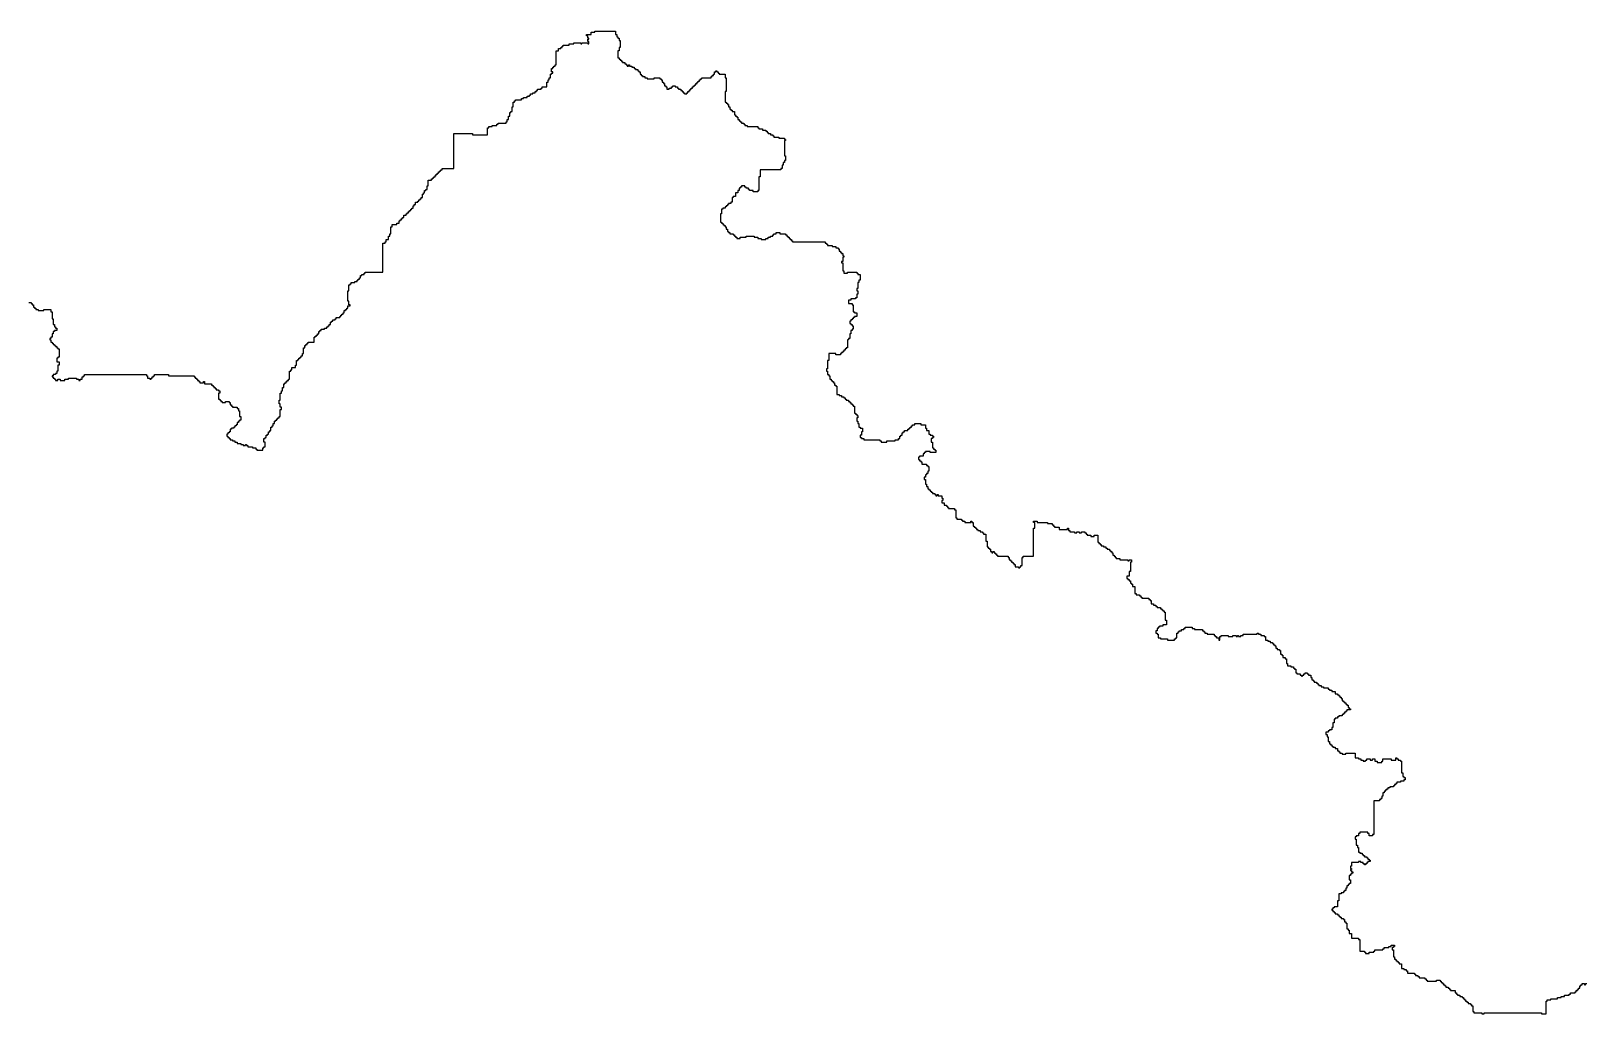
# Model space of a CAD drawing. Header units: inches. Extents: x -98695 to 376223, y 1122520 to 1501782.
# Drawn here: x 211470 to 252658, y 1237147 to 1263181 of the extents above; entities that cross this region are included whole.
import ezdxf

# ---------------------------------------------------------------- set-up
doc = ezdxf.new("R2010")
doc.units = ezdxf.units.IN
doc.header["$MEASUREMENT"] = 0
doc.layers.add('subs1', color=7, linetype='Continuous', true_color=0xc8dcf7)

msp = doc.modelspace()

# ---------------------------------------------------------------- linework, layer by layer
at = {"layer": 'subs1'}
msp.add_polyline3d([(211408, 1255994, 0), (211470, 1255994, 0), (211470, 1255963, 0), (211501, 1255963, 0), (211501, 1255932, 0), (211532, 1255932, 0), (211532, 1255871, 0), (211563, 1255871, 0), (211563, 1255840, 0), (211594, 1255840, 0), (211594, 1255809, 0), (211655, 1255809, 0), (211655, 1255778, 0), (211809, 1255778, 0), (211809, 1255809, 0), (211995, 1255809, 0), (211995, 1255747, 0), (212025, 1255747, 0), (212025, 1255562, 0), (212056, 1255562, 0), (212056, 1255408, 0), (212087, 1255408, 0), (212087, 1255346, 0), (212118, 1255346, 0), (212118, 1255315, 0), (212149, 1255315, 0), (212149, 1255254, 0), (212087, 1255254, 0), (212087, 1255223, 0), (212056, 1255223, 0), (212056, 1255161, 0), (212025, 1255161, 0), (212025, 1255069, 0), (211995, 1255069, 0), (211995, 1255038, 0), (211964, 1255038, 0), (211964, 1255007, 0), (211995, 1255007, 0), (211995, 1254945, 0), (212025, 1254945, 0), (212025, 1254914, 0), (212056, 1254914, 0), (212056, 1254883, 0), (212087, 1254883, 0), (212087, 1254853, 0), (212118, 1254853, 0), (212118, 1254822, 0), (212149, 1254822, 0), (212149, 1254791, 0), (212180, 1254791, 0), (212180, 1254760, 0), (212210, 1254760, 0), (212210, 1254544, 0), (212180, 1254544, 0), (212180, 1254513, 0), (212149, 1254513, 0), (212149, 1254421, 0), (212210, 1254421, 0), (212210, 1254328, 0), (212180, 1254328, 0), (212180, 1254174, 0), (212149, 1254174, 0), (212149, 1254112, 0), (212118, 1254112, 0), (212118, 1254081, 0), (212056, 1254081, 0), (212056, 1254051, 0), (212025, 1254051, 0), (212025, 1254020, 0), (212056, 1254020, 0), (212056, 1253989, 0), (212087, 1253989, 0), (212087, 1253958, 0), (212118, 1253958, 0), (212118, 1253927, 0), (212180, 1253927, 0), (212180, 1253958, 0), (212241, 1253958, 0), (212241, 1253927, 0), (212365, 1253927, 0), (212365, 1253958, 0), (212457, 1253958, 0), (212457, 1253989, 0), (212673, 1253989, 0), (212673, 1253958, 0), (212735, 1253958, 0), (212735, 1253927, 0), (212766, 1253927, 0), (212766, 1253958, 0), (212827, 1253958, 0), (212827, 1254020, 0), (212858, 1254020, 0), (212858, 1254051, 0), (212889, 1254051, 0), (212889, 1254081, 0), (214524, 1254081, 0), (214524, 1254051, 0), (214555, 1254051, 0), (214555, 1253989, 0), (214616, 1253989, 0), (214616, 1253958, 0), (214647, 1253958, 0), (214647, 1253989, 0), (214678, 1253989, 0), (214678, 1254020, 0), (214709, 1254020, 0), (214709, 1254051, 0), (214740, 1254051, 0), (214740, 1254081, 0), (215110, 1254081, 0), (215110, 1254051, 0), (215789, 1254051, 0), (215789, 1254020, 0), (215820, 1254020, 0), (215820, 1253989, 0), (215850, 1253989, 0), (215850, 1253958, 0), (215881, 1253958, 0), (215881, 1253927, 0), (215912, 1253927, 0), (215912, 1253896, 0), (215943, 1253896, 0), (215943, 1253865, 0), (216035, 1253865, 0), (216035, 1253896, 0), (216066, 1253896, 0), (216066, 1253835, 0), (216251, 1253835, 0), (216251, 1253804, 0), (216282, 1253804, 0), (216282, 1253773, 0), (216313, 1253773, 0), (216313, 1253742, 0), (216344, 1253742, 0), (216344, 1253711, 0), (216375, 1253711, 0), (216375, 1253680, 0), (216436, 1253680, 0), (216436, 1253650, 0), (216467, 1253650, 0), (216467, 1253588, 0), (216436, 1253588, 0), (216436, 1253434, 0), (216467, 1253434, 0), (216467, 1253403, 0), (216498, 1253403, 0), (216498, 1253372, 0), (216529, 1253372, 0), (216529, 1253341, 0), (216622, 1253341, 0), (216622, 1253372, 0), (216714, 1253372, 0), (216714, 1253341, 0), (216745, 1253341, 0), (216745, 1253279, 0), (216776, 1253279, 0), (216776, 1253249, 0), (216807, 1253249, 0), (216807, 1253218, 0), (216930, 1253218, 0), (216930, 1253187, 0), (216961, 1253187, 0), (216961, 1253125, 0), (216992, 1253125, 0), (216992, 1252971, 0), (217023, 1252971, 0), (217023, 1252878, 0), (216992, 1252878, 0), (216992, 1252848, 0), (216961, 1252848, 0), (216961, 1252817, 0), (216930, 1252817, 0), (216930, 1252755, 0), (216899, 1252755, 0), (216899, 1252724, 0), (216868, 1252724, 0), (216868, 1252693, 0), (216837, 1252693, 0), (216837, 1252662, 0), (216776, 1252662, 0), (216776, 1252632, 0), (216745, 1252632, 0), (216745, 1252570, 0), (216714, 1252570, 0), (216714, 1252539, 0), (216683, 1252539, 0), (216683, 1252508, 0), (216652, 1252508, 0), (216652, 1252447, 0), (216683, 1252447, 0), (216683, 1252416, 0), (216714, 1252416, 0), (216714, 1252385, 0), (216745, 1252385, 0), (216745, 1252354, 0), (216807, 1252354, 0), (216807, 1252323, 0), (216868, 1252323, 0), (216868, 1252292, 0), (216930, 1252292, 0), (216930, 1252261, 0), (217023, 1252261, 0), (217023, 1252231, 0), (217084, 1252231, 0), (217084, 1252200, 0), (217146, 1252200, 0), (217146, 1252231, 0), (217177, 1252231, 0), (217177, 1252200, 0), (217208, 1252200, 0), (217208, 1252169, 0), (217331, 1252169, 0), (217331, 1252138, 0), (217424, 1252138, 0), (217424, 1252107, 0), (217454, 1252107, 0), (217454, 1252076, 0), (217609, 1252076, 0), (217609, 1252138, 0), (217639, 1252138, 0), (217639, 1252169, 0), (217670, 1252169, 0), (217670, 1252292, 0), (217639, 1252292, 0), (217639, 1252385, 0), (217670, 1252385, 0), (217670, 1252416, 0), (217701, 1252416, 0), (217701, 1252477, 0), (217732, 1252477, 0), (217732, 1252508, 0), (217763, 1252508, 0), (217763, 1252570, 0), (217794, 1252570, 0), (217794, 1252601, 0), (217825, 1252601, 0), (217825, 1252693, 0), (217855, 1252693, 0), (217855, 1252724, 0), (217886, 1252724, 0), (217886, 1252786, 0), (217917, 1252786, 0), (217917, 1252848, 0), (217948, 1252848, 0), (217948, 1252878, 0), (217979, 1252878, 0), (217979, 1252909, 0), (218010, 1252909, 0), (218010, 1252940, 0), (218040, 1252940, 0), (218040, 1252971, 0), (218071, 1252971, 0), (218071, 1253156, 0), (218102, 1253156, 0), (218102, 1253218, 0), (218071, 1253218, 0), (218071, 1253310, 0), (218040, 1253310, 0), (218040, 1253403, 0), (218071, 1253403, 0), (218071, 1253588, 0), (218102, 1253588, 0), (218102, 1253650, 0), (218133, 1253650, 0), (218133, 1253742, 0), (218164, 1253742, 0), (218164, 1253835, 0), (218195, 1253835, 0), (218195, 1253865, 0), (218226, 1253865, 0), (218226, 1253896, 0), (218256, 1253896, 0), (218256, 1253927, 0), (218287, 1253927, 0), (218287, 1253958, 0), (218318, 1253958, 0), (218318, 1254174, 0), (218349, 1254174, 0), (218349, 1254205, 0), (218380, 1254205, 0), (218380, 1254266, 0), (218472, 1254266, 0), (218472, 1254328, 0), (218503, 1254328, 0), (218503, 1254452, 0), (218534, 1254452, 0), (218534, 1254482, 0), (218565, 1254482, 0), (218565, 1254513, 0), (218596, 1254513, 0), (218596, 1254544, 0), (218627, 1254544, 0), (218627, 1254575, 0), (218657, 1254575, 0), (218657, 1254637, 0), (218688, 1254637, 0), (218688, 1254791, 0), (218719, 1254791, 0), (218719, 1254853, 0), (218750, 1254853, 0), (218750, 1254883, 0), (218781, 1254883, 0), (218781, 1254914, 0), (218812, 1254914, 0), (218812, 1254945, 0), (218966, 1254945, 0), (218966, 1255069, 0), (218997, 1255069, 0), (218997, 1255099, 0), (219028, 1255099, 0), (219028, 1255130, 0), (219058, 1255130, 0), (219058, 1255161, 0), (219089, 1255161, 0), (219089, 1255223, 0), (219120, 1255223, 0), (219120, 1255254, 0), (219151, 1255254, 0), (219151, 1255284, 0), (219244, 1255284, 0), (219244, 1255315, 0), (219305, 1255315, 0), (219305, 1255346, 0), (219336, 1255346, 0), (219336, 1255377, 0), (219367, 1255377, 0), (219367, 1255408, 0), (219398, 1255408, 0), (219398, 1255470, 0), (219429, 1255470, 0), (219429, 1255500, 0), (219459, 1255500, 0), (219459, 1255531, 0), (219521, 1255531, 0), (219521, 1255562, 0), (219552, 1255562, 0), (219552, 1255593, 0), (219645, 1255593, 0), (219645, 1255624, 0), (219675, 1255624, 0), (219675, 1255655, 0), (219706, 1255655, 0), (219706, 1255685, 0), (219737, 1255685, 0), (219737, 1255716, 0), (219768, 1255716, 0), (219768, 1255778, 0), (219799, 1255778, 0), (219799, 1255809, 0), (219830, 1255809, 0), (219830, 1255840, 0), (219860, 1255840, 0), (219860, 1255901, 0), (219922, 1255901, 0), (219922, 1255932, 0), (219891, 1255932, 0), (219891, 1256025, 0), (219860, 1256025, 0), (219860, 1256302, 0), (219891, 1256302, 0), (219891, 1256457, 0), (219922, 1256457, 0), (219922, 1256487, 0), (219953, 1256487, 0), (219953, 1256518, 0), (220046, 1256518, 0), (220046, 1256549, 0), (220107, 1256549, 0), (220107, 1256580, 0), (220138, 1256580, 0), (220138, 1256611, 0), (220169, 1256611, 0), (220169, 1256642, 0), (220200, 1256642, 0), (220200, 1256703, 0), (220231, 1256703, 0), (220231, 1256734, 0), (220292, 1256734, 0), (220292, 1256765, 0), (220323, 1256765, 0), (220323, 1256796, 0), (220786, 1256796, 0), (220786, 1257567, 0), (220848, 1257567, 0), (220848, 1257598, 0), (220878, 1257598, 0), (220878, 1257660, 0), (220940, 1257660, 0), (220940, 1257752, 0), (220971, 1257752, 0), (220971, 1257814, 0), (221002, 1257814, 0), (221002, 1257999, 0), (221033, 1257999, 0), (221033, 1258061, 0), (221156, 1258061, 0), (221156, 1258092, 0), (221218, 1258092, 0), (221218, 1258153, 0), (221249, 1258153, 0), (221249, 1258184, 0), (221279, 1258184, 0), (221279, 1258215, 0), (221310, 1258215, 0), (221310, 1258246, 0), (221341, 1258246, 0), (221341, 1258307, 0), (221403, 1258307, 0), (221403, 1258338, 0), (221434, 1258338, 0), (221434, 1258369, 0), (221464, 1258369, 0), (221464, 1258400, 0), (221495, 1258400, 0), (221495, 1258431, 0), (221526, 1258431, 0), (221526, 1258462, 0), (221557, 1258462, 0), (221557, 1258493, 0), (221588, 1258493, 0), (221588, 1258554, 0), (221619, 1258554, 0), (221619, 1258585, 0), (221650, 1258585, 0), (221650, 1258647, 0), (221711, 1258647, 0), (221711, 1258678, 0), (221742, 1258678, 0), (221742, 1258708, 0), (221773, 1258708, 0), (221773, 1258739, 0), (221804, 1258739, 0), (221804, 1258770, 0), (221835, 1258770, 0), (221835, 1258863, 0), (221866, 1258863, 0), (221866, 1258894, 0), (221896, 1258894, 0), (221896, 1258955, 0), (221927, 1258955, 0), (221927, 1258986, 0), (221958, 1258986, 0), (221958, 1259079, 0), (221989, 1259079, 0), (221989, 1259233, 0), (222081, 1259233, 0), (222081, 1259264, 0), (222112, 1259264, 0), (222112, 1259295, 0), (222143, 1259295, 0), (222143, 1259325, 0), (222174, 1259325, 0), (222174, 1259356, 0), (222205, 1259356, 0), (222205, 1259387, 0), (222236, 1259387, 0), (222236, 1259418, 0), (222267, 1259418, 0), (222267, 1259449, 0), (222297, 1259449, 0), (222297, 1259480, 0), (222328, 1259480, 0), (222328, 1259510, 0), (222359, 1259510, 0), (222359, 1259541, 0), (222668, 1259541, 0), (222668, 1260467, 0), (223161, 1260467, 0), (223161, 1260436, 0), (223562, 1260436, 0), (223562, 1260621, 0), (223593, 1260621, 0), (223593, 1260652, 0), (223685, 1260652, 0), (223685, 1260683, 0), (223809, 1260683, 0), (223809, 1260713, 0), (223840, 1260713, 0), (223840, 1260744, 0), (224056, 1260744, 0), (224056, 1260775, 0), (224086, 1260775, 0), (224086, 1260837, 0), (224117, 1260837, 0), (224117, 1260929, 0), (224148, 1260929, 0), (224148, 1261022, 0), (224179, 1261022, 0), (224179, 1261053, 0), (224210, 1261053, 0), (224210, 1261176, 0), (224241, 1261176, 0), (224241, 1261300, 0), (224272, 1261300, 0), (224272, 1261330, 0), (224302, 1261330, 0), (224302, 1261361, 0), (224457, 1261361, 0), (224457, 1261392, 0), (224518, 1261392, 0), (224518, 1261423, 0), (224611, 1261423, 0), (224611, 1261454, 0), (224673, 1261454, 0), (224673, 1261485, 0), (224703, 1261485, 0), (224703, 1261516, 0), (224765, 1261516, 0), (224765, 1261546, 0), (224827, 1261546, 0), (224827, 1261577, 0), (224858, 1261577, 0), (224858, 1261608, 0), (224888, 1261608, 0), (224888, 1261639, 0), (224981, 1261639, 0), (224981, 1261670, 0), (225012, 1261670, 0), (225012, 1261701, 0), (225135, 1261701, 0), (225135, 1261824, 0), (225166, 1261824, 0), (225166, 1261886, 0), (225197, 1261886, 0), (225197, 1261947, 0), (225228, 1261947, 0), (225228, 1262040, 0), (225259, 1262040, 0), (225259, 1262071, 0), (225290, 1262071, 0), (225290, 1262102, 0), (225259, 1262102, 0), (225259, 1262194, 0), (225290, 1262194, 0), (225290, 1262225, 0), (225320, 1262225, 0), (225320, 1262256, 0), (225351, 1262256, 0), (225351, 1262287, 0), (225382, 1262287, 0), (225382, 1262657, 0), (225444, 1262657, 0), (225444, 1262719, 0), (225505, 1262719, 0), (225505, 1262749, 0), (225536, 1262749, 0), (225536, 1262780, 0), (225567, 1262780, 0), (225567, 1262811, 0), (225721, 1262811, 0), (225721, 1262842, 0), (225845, 1262842, 0), (225845, 1262873, 0), (226030, 1262873, 0), (226030, 1262842, 0), (226061, 1262842, 0), (226061, 1262873, 0), (226215, 1262873, 0), (226215, 1262842, 0), (226246, 1262842, 0), (226246, 1262904, 0), (226215, 1262904, 0), (226215, 1262965, 0), (226246, 1262965, 0), (226246, 1262996, 0), (226215, 1262996, 0), (226215, 1263058, 0), (226184, 1263058, 0), (226184, 1263089, 0), (226307, 1263089, 0), (226307, 1263150, 0), (226400, 1263150, 0), (226400, 1263181, 0), (226955, 1263181, 0), (226955, 1263089, 0), (226986, 1263089, 0), (226986, 1263027, 0), (227017, 1263027, 0), (227017, 1262996, 0), (227048, 1262996, 0), (227048, 1262934, 0), (227079, 1262934, 0), (227079, 1262749, 0), (227048, 1262749, 0), (227048, 1262657, 0), (227017, 1262657, 0), (227017, 1262472, 0), (227048, 1262472, 0), (227048, 1262441, 0), (227079, 1262441, 0), (227079, 1262410, 0), (227109, 1262410, 0), (227109, 1262379, 0), (227140, 1262379, 0), (227140, 1262348, 0), (227202, 1262348, 0), (227202, 1262318, 0), (227233, 1262318, 0), (227233, 1262287, 0), (227264, 1262287, 0), (227264, 1262256, 0), (227295, 1262256, 0), (227295, 1262287, 0), (227325, 1262287, 0), (227325, 1262256, 0), (227387, 1262256, 0), (227387, 1262225, 0), (227449, 1262225, 0), (227449, 1262194, 0), (227480, 1262194, 0), (227480, 1262163, 0), (227541, 1262163, 0), (227541, 1262132, 0), (227572, 1262132, 0), (227572, 1262102, 0), (227603, 1262102, 0), (227603, 1262040, 0), (227634, 1262040, 0), (227634, 1262009, 0), (227665, 1262009, 0), (227665, 1261978, 0), (227726, 1261978, 0), (227726, 1261947, 0), (227788, 1261947, 0), (227788, 1261917, 0), (227973, 1261917, 0), (227973, 1261947, 0), (228127, 1261947, 0), (228127, 1261917, 0), (228158, 1261917, 0), (228158, 1261886, 0), (228189, 1261886, 0), (228189, 1261824, 0), (228220, 1261824, 0), (228220, 1261793, 0), (228251, 1261793, 0), (228251, 1261731, 0), (228282, 1261731, 0), (228282, 1261701, 0), (228312, 1261701, 0), (228312, 1261639, 0), (228374, 1261639, 0), (228374, 1261670, 0), (228436, 1261670, 0), (228436, 1261701, 0), (228467, 1261701, 0), (228467, 1261731, 0), (228528, 1261731, 0), (228528, 1261701, 0), (228590, 1261701, 0), (228590, 1261670, 0), (228621, 1261670, 0), (228621, 1261639, 0), (228683, 1261639, 0), (228683, 1261608, 0), (228714, 1261608, 0), (228714, 1261577, 0), (228744, 1261577, 0), (228744, 1261546, 0), (228775, 1261546, 0), (228775, 1261516, 0), (228837, 1261516, 0), (228837, 1261546, 0), (228868, 1261546, 0), (228868, 1261577, 0), (228899, 1261577, 0), (228899, 1261608, 0), (228929, 1261608, 0), (228929, 1261639, 0), (228960, 1261639, 0), (228960, 1261670, 0), (228991, 1261670, 0), (228991, 1261701, 0), (229022, 1261701, 0), (229022, 1261731, 0), (229053, 1261731, 0), (229053, 1261762, 0), (229084, 1261762, 0), (229084, 1261793, 0), (229115, 1261793, 0), (229115, 1261824, 0), (229145, 1261824, 0), (229145, 1261855, 0), (229176, 1261855, 0), (229176, 1261886, 0), (229207, 1261886, 0), (229207, 1261917, 0), (229238, 1261917, 0), (229238, 1261947, 0), (229485, 1261947, 0), (229485, 1261978, 0), (229516, 1261978, 0), (229516, 1262009, 0), (229546, 1262009, 0), (229546, 1262040, 0), (229577, 1262040, 0), (229577, 1262102, 0), (229608, 1262102, 0), (229608, 1262132, 0), (229639, 1262132, 0), (229639, 1262102, 0), (229670, 1262102, 0), (229670, 1262071, 0), (229701, 1262071, 0), (229701, 1262040, 0), (229855, 1262040, 0), (229855, 1261947, 0), (229886, 1261947, 0), (229886, 1261577, 0), (229855, 1261577, 0), (229855, 1261300, 0), (229886, 1261300, 0), (229886, 1261269, 0), (229917, 1261269, 0), (229917, 1261238, 0), (229947, 1261238, 0), (229947, 1261176, 0), (229978, 1261176, 0), (229978, 1261114, 0), (230009, 1261114, 0), (230009, 1261084, 0), (230040, 1261084, 0), (230040, 1261053, 0), (230102, 1261053, 0), (230102, 1260960, 0), (230132, 1260960, 0), (230132, 1260929, 0), (230163, 1260929, 0), (230163, 1260899, 0), (230194, 1260899, 0), (230194, 1260837, 0), (230225, 1260837, 0), (230225, 1260806, 0), (230256, 1260806, 0), (230256, 1260775, 0), (230287, 1260775, 0), (230287, 1260744, 0), (230348, 1260744, 0), (230348, 1260713, 0), (230379, 1260713, 0), (230379, 1260683, 0), (230441, 1260683, 0), (230441, 1260652, 0), (230719, 1260652, 0), (230719, 1260621, 0), (230749, 1260621, 0), (230749, 1260590, 0), (230842, 1260590, 0), (230842, 1260559, 0), (230934, 1260559, 0), (230934, 1260528, 0), (230965, 1260528, 0), (230965, 1260498, 0), (230996, 1260498, 0), (230996, 1260467, 0), (231058, 1260467, 0), (231058, 1260436, 0), (231120, 1260436, 0), (231120, 1260405, 0), (231150, 1260405, 0), (231150, 1260374, 0), (231274, 1260374, 0), (231274, 1260343, 0), (231428, 1260343, 0), (231428, 1260312, 0), (231459, 1260312, 0), (231459, 1260282, 0), (231428, 1260282, 0), (231428, 1259881, 0), (231459, 1259881, 0), (231459, 1259757, 0), (231428, 1259757, 0), (231428, 1259696, 0), (231397, 1259696, 0), (231397, 1259634, 0), (231366, 1259634, 0), (231366, 1259541, 0), (231335, 1259541, 0), (231335, 1259510, 0), (230780, 1259510, 0), (230780, 1259325, 0), (230749, 1259325, 0), (230749, 1258955, 0), (230719, 1258955, 0), (230719, 1258924, 0), (230595, 1258924, 0), (230595, 1258955, 0), (230503, 1258955, 0), (230503, 1258986, 0), (230472, 1258986, 0), (230472, 1259017, 0), (230410, 1259017, 0), (230410, 1259048, 0), (230379, 1259048, 0), (230379, 1259079, 0), (230287, 1259079, 0), (230287, 1259048, 0), (230256, 1259048, 0), (230256, 1259017, 0), (230225, 1259017, 0), (230225, 1258955, 0), (230194, 1258955, 0), (230194, 1258894, 0), (230132, 1258894, 0), (230132, 1258801, 0), (230071, 1258801, 0), (230071, 1258770, 0), (230040, 1258770, 0), (230040, 1258647, 0), (230009, 1258647, 0), (230009, 1258616, 0), (229947, 1258616, 0), (229947, 1258585, 0), (229917, 1258585, 0), (229917, 1258554, 0), (229886, 1258554, 0), (229886, 1258523, 0), (229855, 1258523, 0), (229855, 1258493, 0), (229793, 1258493, 0), (229793, 1258462, 0), (229762, 1258462, 0), (229762, 1258338, 0), (229731, 1258338, 0), (229731, 1258122, 0), (229762, 1258122, 0), (229762, 1258092, 0), (229793, 1258092, 0), (229793, 1258061, 0), (229824, 1258061, 0), (229824, 1258030, 0), (229855, 1258030, 0), (229855, 1257999, 0), (229886, 1257999, 0), (229886, 1257937, 0), (229917, 1257937, 0), (229917, 1257876, 0), (229947, 1257876, 0), (229947, 1257845, 0), (229978, 1257845, 0), (229978, 1257814, 0), (230071, 1257814, 0), (230071, 1257783, 0), (230102, 1257783, 0), (230102, 1257752, 0), (230132, 1257752, 0), (230132, 1257721, 0), (230163, 1257721, 0), (230163, 1257690, 0), (230256, 1257690, 0), (230256, 1257721, 0), (230410, 1257721, 0), (230410, 1257752, 0), (230626, 1257752, 0), (230626, 1257721, 0), (230719, 1257721, 0), (230719, 1257690, 0), (230811, 1257690, 0), (230811, 1257660, 0), (230934, 1257660, 0), (230934, 1257690, 0), (230996, 1257690, 0), (230996, 1257721, 0), (231058, 1257721, 0), (231058, 1257752, 0), (231120, 1257752, 0), (231120, 1257783, 0), (231150, 1257783, 0), (231150, 1257814, 0), (231212, 1257814, 0), (231212, 1257845, 0), (231305, 1257845, 0), (231305, 1257814, 0), (231459, 1257814, 0), (231459, 1257783, 0), (231490, 1257783, 0), (231490, 1257752, 0), (231521, 1257752, 0), (231521, 1257721, 0), (231551, 1257721, 0), (231551, 1257690, 0), (231582, 1257690, 0), (231582, 1257660, 0), (231613, 1257660, 0), (231613, 1257629, 0), (231644, 1257629, 0), (231644, 1257598, 0), (232508, 1257598, 0), (232508, 1257567, 0), (232539, 1257567, 0), (232539, 1257536, 0), (232569, 1257536, 0), (232569, 1257505, 0), (232693, 1257505, 0), (232693, 1257475, 0), (232785, 1257475, 0), (232785, 1257444, 0), (232847, 1257444, 0), (232847, 1257413, 0), (232878, 1257413, 0), (232878, 1257351, 0), (232909, 1257351, 0), (232909, 1257320, 0), (232940, 1257320, 0), (232940, 1257289, 0), (232970, 1257289, 0), (232970, 1257228, 0), (233001, 1257228, 0), (233001, 1257197, 0), (232970, 1257197, 0), (232970, 1257074, 0), (232940, 1257074, 0), (232940, 1257043, 0), (232970, 1257043, 0), (232970, 1256827, 0), (233001, 1256827, 0), (233001, 1256765, 0), (233094, 1256765, 0), (233094, 1256796, 0), (233341, 1256796, 0), (233341, 1256765, 0), (233371, 1256765, 0), (233371, 1256734, 0), (233433, 1256734, 0), (233433, 1256580, 0), (233402, 1256580, 0), (233402, 1256518, 0), (233371, 1256518, 0), (233371, 1256364, 0), (233341, 1256364, 0), (233341, 1256302, 0), (233371, 1256302, 0), (233371, 1256210, 0), (233341, 1256210, 0), (233341, 1256117, 0), (233310, 1256117, 0), (233310, 1256086, 0), (233186, 1256086, 0), (233186, 1256056, 0), (233125, 1256056, 0), (233125, 1255963, 0), (233217, 1255963, 0), (233217, 1255932, 0), (233248, 1255932, 0), (233248, 1255747, 0), (233279, 1255747, 0), (233279, 1255716, 0), (233341, 1255716, 0), (233341, 1255624, 0), (233279, 1255624, 0), (233279, 1255593, 0), (233248, 1255593, 0), (233248, 1255562, 0), (233217, 1255562, 0), (233217, 1255531, 0), (233186, 1255531, 0), (233186, 1255500, 0), (233155, 1255500, 0), (233155, 1255439, 0), (233186, 1255439, 0), (233186, 1255408, 0), (233217, 1255408, 0), (233217, 1255377, 0), (233248, 1255377, 0), (233248, 1255284, 0), (233217, 1255284, 0), (233217, 1255254, 0), (233186, 1255254, 0), (233186, 1255161, 0), (233155, 1255161, 0), (233155, 1255038, 0), (233125, 1255038, 0), (233125, 1255007, 0), (233094, 1255007, 0), (233094, 1254791, 0), (233063, 1254791, 0), (233063, 1254760, 0), (233032, 1254760, 0), (233032, 1254729, 0), (233001, 1254729, 0), (233001, 1254698, 0), (232970, 1254698, 0), (232970, 1254668, 0), (232940, 1254668, 0), (232940, 1254637, 0), (232909, 1254637, 0), (232909, 1254606, 0), (232785, 1254606, 0), (232785, 1254637, 0), (232600, 1254637, 0), (232600, 1254452, 0), (232569, 1254452, 0), (232569, 1254236, 0), (232539, 1254236, 0), (232539, 1254174, 0), (232569, 1254174, 0), (232569, 1254081, 0), (232600, 1254081, 0), (232600, 1254051, 0), (232631, 1254051, 0), (232631, 1253958, 0), (232662, 1253958, 0), (232662, 1253927, 0), (232693, 1253927, 0), (232693, 1253896, 0), (232724, 1253896, 0), (232724, 1253865, 0), (232754, 1253865, 0), (232754, 1253804, 0), (232785, 1253804, 0), (232785, 1253773, 0), (232816, 1253773, 0), (232816, 1253557, 0), (232878, 1253557, 0), (232878, 1253526, 0), (232940, 1253526, 0), (232940, 1253495, 0), (233001, 1253495, 0), (233001, 1253464, 0), (233032, 1253464, 0), (233032, 1253434, 0), (233063, 1253434, 0), (233063, 1253403, 0), (233125, 1253403, 0), (233125, 1253372, 0), (233155, 1253372, 0), (233155, 1253341, 0), (233186, 1253341, 0), (233186, 1253310, 0), (233217, 1253310, 0), (233217, 1253279, 0), (233248, 1253279, 0), (233248, 1253249, 0), (233279, 1253249, 0), (233279, 1253063, 0), (233310, 1253063, 0), (233310, 1253033, 0), (233341, 1253033, 0), (233341, 1253002, 0), (233371, 1253002, 0), (233371, 1252940, 0), (233341, 1252940, 0), (233341, 1252848, 0), (233371, 1252848, 0), (233371, 1252786, 0), (233402, 1252786, 0), (233402, 1252693, 0), (233433, 1252693, 0), (233433, 1252662, 0), (233495, 1252662, 0), (233495, 1252570, 0), (233464, 1252570, 0), (233464, 1252477, 0), (233433, 1252477, 0), (233433, 1252416, 0), (233464, 1252416, 0), (233464, 1252385, 0), (233526, 1252385, 0), (233526, 1252354, 0), (233957, 1252354, 0), (233957, 1252323, 0), (233988, 1252323, 0), (233988, 1252292, 0), (234143, 1252292, 0), (234143, 1252323, 0), (234358, 1252323, 0), (234358, 1252354, 0), (234451, 1252354, 0), (234451, 1252385, 0), (234482, 1252385, 0), (234482, 1252447, 0), (234513, 1252447, 0), (234513, 1252477, 0), (234544, 1252477, 0), (234544, 1252539, 0), (234574, 1252539, 0), (234574, 1252570, 0), (234605, 1252570, 0), (234605, 1252601, 0), (234698, 1252601, 0), (234698, 1252632, 0), (234729, 1252632, 0), (234729, 1252662, 0), (234759, 1252662, 0), (234759, 1252693, 0), (234790, 1252693, 0), (234790, 1252724, 0), (234821, 1252724, 0), (234821, 1252755, 0), (234883, 1252755, 0), (234883, 1252786, 0), (235037, 1252786, 0), (235037, 1252755, 0), (235160, 1252755, 0), (235160, 1252662, 0), (235191, 1252662, 0), (235191, 1252601, 0), (235253, 1252601, 0), (235253, 1252508, 0), (235284, 1252508, 0), (235284, 1252477, 0), (235346, 1252477, 0), (235346, 1252447, 0), (235376, 1252447, 0), (235376, 1252416, 0), (235346, 1252416, 0), (235346, 1252385, 0), (235315, 1252385, 0), (235315, 1252292, 0), (235346, 1252292, 0), (235346, 1252138, 0), (235376, 1252138, 0), (235376, 1252107, 0), (235407, 1252107, 0), (235407, 1252076, 0), (235438, 1252076, 0), (235438, 1252015, 0), (235284, 1252015, 0), (235284, 1252046, 0), (235160, 1252046, 0), (235160, 1252015, 0), (235130, 1252015, 0), (235130, 1251984, 0), (235099, 1251984, 0), (235099, 1251922, 0), (235006, 1251922, 0), (235006, 1251891, 0), (234975, 1251891, 0), (234975, 1251830, 0), (235006, 1251830, 0), (235006, 1251799, 0), (235037, 1251799, 0), (235037, 1251768, 0), (235068, 1251768, 0), (235068, 1251706, 0), (235191, 1251706, 0), (235191, 1251675, 0), (235222, 1251675, 0), (235222, 1251645, 0), (235253, 1251645, 0), (235253, 1251521, 0), (235222, 1251521, 0), (235222, 1251459, 0), (235191, 1251459, 0), (235191, 1251429, 0), (235160, 1251429, 0), (235160, 1251367, 0), (235130, 1251367, 0), (235130, 1251305, 0), (235160, 1251305, 0), (235160, 1251182, 0), (235191, 1251182, 0), (235191, 1251120, 0), (235222, 1251120, 0), (235222, 1251058, 0), (235253, 1251058, 0), (235253, 1251028, 0), (235284, 1251028, 0), (235284, 1250997, 0), (235315, 1250997, 0), (235315, 1250966, 0), (235346, 1250966, 0), (235346, 1250935, 0), (235407, 1250935, 0), (235407, 1250904, 0), (235438, 1250904, 0), (235438, 1250873, 0), (235469, 1250873, 0), (235469, 1250904, 0), (235500, 1250904, 0), (235500, 1250873, 0), (235592, 1250873, 0), (235592, 1250812, 0), (235623, 1250812, 0), (235623, 1250750, 0), (235592, 1250750, 0), (235592, 1250688, 0), (235654, 1250688, 0), (235654, 1250627, 0), (235716, 1250627, 0), (235716, 1250596, 0), (235747, 1250596, 0), (235747, 1250565, 0), (235777, 1250565, 0), (235777, 1250534, 0), (235932, 1250534, 0), (235932, 1250503, 0), (235963, 1250503, 0), (235963, 1250287, 0), (235993, 1250287, 0), (235993, 1250256, 0), (236117, 1250256, 0), (236117, 1250226, 0), (236148, 1250226, 0), (236148, 1250195, 0), (236209, 1250195, 0), (236209, 1250164, 0), (236364, 1250164, 0), (236364, 1250195, 0), (236394, 1250195, 0), (236394, 1250164, 0), (236425, 1250164, 0), (236425, 1250071, 0), (236456, 1250071, 0), (236456, 1250040, 0), (236487, 1250040, 0), (236487, 1250010, 0), (236518, 1250010, 0), (236518, 1249979, 0), (236549, 1249979, 0), (236549, 1249948, 0), (236610, 1249948, 0), (236610, 1249917, 0), (236672, 1249917, 0), (236672, 1249886, 0), (236703, 1249886, 0), (236703, 1249855, 0), (236765, 1249855, 0), (236765, 1249670, 0), (236795, 1249670, 0), (236795, 1249516, 0), (236826, 1249516, 0), (236826, 1249485, 0), (236857, 1249485, 0), (236857, 1249454, 0), (236888, 1249454, 0), (236888, 1249393, 0), (236919, 1249393, 0), (236919, 1249362, 0), (236950, 1249362, 0), (236950, 1249393, 0), (236980, 1249393, 0), (236980, 1249362, 0), (237011, 1249362, 0), (237011, 1249331, 0), (237042, 1249331, 0), (237042, 1249300, 0), (237073, 1249300, 0), (237073, 1249269, 0), (237351, 1249269, 0), (237351, 1249238, 0), (237381, 1249238, 0), (237381, 1249177, 0), (237412, 1249177, 0), (237412, 1249146, 0), (237443, 1249146, 0), (237443, 1249115, 0), (237474, 1249115, 0), (237474, 1249084, 0), (237505, 1249084, 0), (237505, 1249053, 0), (237536, 1249053, 0), (237536, 1248992, 0), (237628, 1248992, 0), (237628, 1248961, 0), (237659, 1248961, 0), (237659, 1248992, 0), (237690, 1248992, 0), (237690, 1249023, 0), (237721, 1249023, 0), (237721, 1249238, 0), (237752, 1249238, 0), (237752, 1249269, 0), (238029, 1249269, 0), (238029, 1250010, 0), (238060, 1250010, 0), (238060, 1250164, 0), (238029, 1250164, 0), (238029, 1250195, 0), (238122, 1250195, 0), (238122, 1250164, 0), (238399, 1250164, 0), (238399, 1250133, 0), (238523, 1250133, 0), (238523, 1250102, 0), (238554, 1250102, 0), (238554, 1250071, 0), (238584, 1250071, 0), (238584, 1250040, 0), (238708, 1250040, 0), (238708, 1249979, 0), (238924, 1249979, 0), (238924, 1250010, 0), (238955, 1250010, 0), (238955, 1249948, 0), (238986, 1249948, 0), (238986, 1249917, 0), (239109, 1249917, 0), (239109, 1249886, 0), (239171, 1249886, 0), (239171, 1249917, 0), (239232, 1249917, 0), (239232, 1249886, 0), (239294, 1249886, 0), (239294, 1249917, 0), (239387, 1249917, 0), (239387, 1249886, 0), (239417, 1249886, 0), (239417, 1249855, 0), (239448, 1249855, 0), (239448, 1249825, 0), (239541, 1249825, 0), (239541, 1249794, 0), (239633, 1249794, 0), (239633, 1249825, 0), (239726, 1249825, 0), (239726, 1249639, 0), (239757, 1249639, 0), (239757, 1249609, 0), (239788, 1249609, 0), (239788, 1249578, 0), (239818, 1249578, 0), (239818, 1249547, 0), (239880, 1249547, 0), (239880, 1249516, 0), (239942, 1249516, 0), (239942, 1249485, 0), (239973, 1249485, 0), (239973, 1249454, 0), (240034, 1249454, 0), (240034, 1249424, 0), (240065, 1249424, 0), (240065, 1249393, 0), (240096, 1249393, 0), (240096, 1249362, 0), (240127, 1249362, 0), (240127, 1249300, 0), (240158, 1249300, 0), (240158, 1249269, 0), (240189, 1249269, 0), (240189, 1249238, 0), (240219, 1249238, 0), (240219, 1249208, 0), (240312, 1249208, 0), (240312, 1249177, 0), (240528, 1249177, 0), (240528, 1249146, 0), (240559, 1249146, 0), (240559, 1249177, 0), (240620, 1249177, 0), (240620, 1249115, 0), (240590, 1249115, 0), (240590, 1248868, 0), (240559, 1248868, 0), (240559, 1248745, 0), (240497, 1248745, 0), (240497, 1248683, 0), (240528, 1248683, 0), (240528, 1248652, 0), (240559, 1248652, 0), (240559, 1248622, 0), (240590, 1248622, 0), (240590, 1248560, 0), (240620, 1248560, 0), (240620, 1248529, 0), (240651, 1248529, 0), (240651, 1248467, 0), (240713, 1248467, 0), (240713, 1248282, 0), (240744, 1248282, 0), (240744, 1248251, 0), (240836, 1248251, 0), (240836, 1248221, 0), (240867, 1248221, 0), (240867, 1248190, 0), (240898, 1248190, 0), (240898, 1248159, 0), (241083, 1248159, 0), (241083, 1248128, 0), (241114, 1248128, 0), (241114, 1248097, 0), (241145, 1248097, 0), (241145, 1248005, 0), (241206, 1248005, 0), (241206, 1247974, 0), (241268, 1247974, 0), (241268, 1247943, 0), (241299, 1247943, 0), (241299, 1247912, 0), (241392, 1247912, 0), (241392, 1247881, 0), (241422, 1247881, 0), (241422, 1247850, 0), (241453, 1247850, 0), (241453, 1247820, 0), (241484, 1247820, 0), (241484, 1247789, 0), (241515, 1247789, 0), (241515, 1247573, 0), (241546, 1247573, 0), (241546, 1247449, 0), (241453, 1247449, 0), (241453, 1247419, 0), (241361, 1247419, 0), (241361, 1247388, 0), (241330, 1247388, 0), (241330, 1247357, 0), (241299, 1247357, 0), (241299, 1247295, 0), (241268, 1247295, 0), (241268, 1247233, 0), (241299, 1247233, 0), (241299, 1247203, 0), (241330, 1247203, 0), (241330, 1247110, 0), (241392, 1247110, 0), (241392, 1247079, 0), (241577, 1247079, 0), (241577, 1247048, 0), (241762, 1247048, 0), (241762, 1247079, 0), (241793, 1247079, 0), (241793, 1247110, 0), (241823, 1247110, 0), (241823, 1247233, 0), (241854, 1247233, 0), (241854, 1247264, 0), (241885, 1247264, 0), (241885, 1247295, 0), (241947, 1247295, 0), (241947, 1247326, 0), (242008, 1247326, 0), (242008, 1247357, 0), (242039, 1247357, 0), (242039, 1247388, 0), (242224, 1247388, 0), (242224, 1247357, 0), (242286, 1247357, 0), (242286, 1247326, 0), (242502, 1247326, 0), (242502, 1247295, 0), (242533, 1247295, 0), (242533, 1247264, 0), (242564, 1247264, 0), (242564, 1247233, 0), (242625, 1247233, 0), (242625, 1247203, 0), (242811, 1247203, 0), (242811, 1247172, 0), (242841, 1247172, 0), (242841, 1247141, 0), (242872, 1247141, 0), (242872, 1247110, 0), (242934, 1247110, 0), (242934, 1247048, 0), (242965, 1247048, 0), (242965, 1247141, 0), (242996, 1247141, 0), (242996, 1247172, 0), (243181, 1247172, 0), (243181, 1247141, 0), (243304, 1247141, 0), (243304, 1247172, 0), (243397, 1247172, 0), (243397, 1247141, 0), (243427, 1247141, 0), (243427, 1247172, 0), (243458, 1247172, 0), (243458, 1247141, 0), (243520, 1247141, 0), (243520, 1247172, 0), (243582, 1247172, 0), (243582, 1247203, 0), (243952, 1247203, 0), (243952, 1247233, 0), (243983, 1247233, 0), (243983, 1247203, 0), (244044, 1247203, 0), (244044, 1247172, 0), (244137, 1247172, 0), (244137, 1247141, 0), (244168, 1247141, 0), (244168, 1247048, 0), (244229, 1247048, 0), (244229, 1247017, 0), (244291, 1247017, 0), (244291, 1246987, 0), (244353, 1246987, 0), (244353, 1246956, 0), (244384, 1246956, 0), (244384, 1246925, 0), (244415, 1246925, 0), (244415, 1246894, 0), (244445, 1246894, 0), (244445, 1246832, 0), (244476, 1246832, 0), (244476, 1246802, 0), (244538, 1246802, 0), (244538, 1246771, 0), (244569, 1246771, 0), (244569, 1246678, 0), (244600, 1246678, 0), (244600, 1246647, 0), (244630, 1246647, 0), (244630, 1246586, 0), (244692, 1246586, 0), (244692, 1246555, 0), (244723, 1246555, 0), (244723, 1246431, 0), (244754, 1246431, 0), (244754, 1246370, 0), (244846, 1246370, 0), (244846, 1246339, 0), (244908, 1246339, 0), (244908, 1246308, 0), (244939, 1246308, 0), (244939, 1246277, 0), (244970, 1246277, 0), (244970, 1246185, 0), (245001, 1246185, 0), (245001, 1246154, 0), (245093, 1246154, 0), (245093, 1246123, 0), (245124, 1246123, 0), (245124, 1246092, 0), (245155, 1246092, 0), (245155, 1246123, 0), (245186, 1246123, 0), (245186, 1246154, 0), (245217, 1246154, 0), (245217, 1246185, 0), (245278, 1246185, 0), (245278, 1246154, 0), (245309, 1246154, 0), (245309, 1246123, 0), (245371, 1246123, 0), (245371, 1246061, 0), (245402, 1246061, 0), (245402, 1246000, 0), (245432, 1246000, 0), (245432, 1245969, 0), (245463, 1245969, 0), (245463, 1245938, 0), (245525, 1245938, 0), (245525, 1245907, 0), (245556, 1245907, 0), (245556, 1245876, 0), (245587, 1245876, 0), (245587, 1245845, 0), (245648, 1245845, 0), (245648, 1245814, 0), (245710, 1245814, 0), (245710, 1245784, 0), (245833, 1245784, 0), (245833, 1245753, 0), (245864, 1245753, 0), (245864, 1245722, 0), (245926, 1245722, 0), (245926, 1245691, 0), (246019, 1245691, 0), (246019, 1245629, 0), (246080, 1245629, 0), (246080, 1245599, 0), (246111, 1245599, 0), (246111, 1245568, 0), (246142, 1245568, 0), (246142, 1245537, 0), (246173, 1245537, 0), (246173, 1245506, 0), (246204, 1245506, 0), (246204, 1245444, 0), (246235, 1245444, 0), (246235, 1245413, 0), (246265, 1245413, 0), (246265, 1245383, 0), (246296, 1245383, 0), (246296, 1245352, 0), (246327, 1245352, 0), (246327, 1245321, 0), (246358, 1245321, 0), (246358, 1245259, 0), (246389, 1245259, 0), (246389, 1245228, 0), (246420, 1245228, 0), (246420, 1245198, 0), (246327, 1245198, 0), (246327, 1245167, 0), (246296, 1245167, 0), (246296, 1245136, 0), (246265, 1245136, 0), (246265, 1245105, 0), (246235, 1245105, 0), (246235, 1245074, 0), (246204, 1245074, 0), (246204, 1245043, 0), (246111, 1245043, 0), (246111, 1245012, 0), (246080, 1245012, 0), (246080, 1244982, 0), (246019, 1244982, 0), (246019, 1244951, 0), (245988, 1244951, 0), (245988, 1244858, 0), (245957, 1244858, 0), (245957, 1244735, 0), (245926, 1244735, 0), (245926, 1244673, 0), (245864, 1244673, 0), (245864, 1244642, 0), (245833, 1244642, 0), (245833, 1244611, 0), (245772, 1244611, 0), (245772, 1244550, 0), (245803, 1244550, 0), (245803, 1244488, 0), (245833, 1244488, 0), (245833, 1244365, 0), (245864, 1244365, 0), (245864, 1244303, 0), (245895, 1244303, 0), (245895, 1244272, 0), (245926, 1244272, 0), (245926, 1244241, 0), (245957, 1244241, 0), (245957, 1244210, 0), (246019, 1244210, 0), (246019, 1244180, 0), (246080, 1244180, 0), (246080, 1244118, 0), (246111, 1244118, 0), (246111, 1244087, 0), (246142, 1244087, 0), (246142, 1244056, 0), (246204, 1244056, 0), (246204, 1244025, 0), (246296, 1244025, 0), (246296, 1244056, 0), (246543, 1244056, 0), (246543, 1243933, 0), (246636, 1243933, 0), (246636, 1243902, 0), (246697, 1243902, 0), (246697, 1243871, 0), (246759, 1243871, 0), (246759, 1243840, 0), (246821, 1243840, 0), (246821, 1243871, 0), (246851, 1243871, 0), (246851, 1243902, 0), (246944, 1243902, 0), (246944, 1243871, 0), (247006, 1243871, 0), (247006, 1243902, 0), (247067, 1243902, 0), (247067, 1243840, 0), (247129, 1243840, 0), (247129, 1243809, 0), (247252, 1243809, 0), (247252, 1243840, 0), (247283, 1243840, 0), (247283, 1243902, 0), (247499, 1243902, 0), (247499, 1243871, 0), (247623, 1243871, 0), (247623, 1243933, 0), (247653, 1243933, 0), (247653, 1243902, 0), (247684, 1243902, 0), (247684, 1243871, 0), (247746, 1243871, 0), (247746, 1243840, 0), (247777, 1243840, 0), (247777, 1243532, 0), (247808, 1243532, 0), (247808, 1243439, 0), (247839, 1243439, 0), (247839, 1243408, 0), (247869, 1243408, 0), (247869, 1243347, 0), (247839, 1243347, 0), (247839, 1243316, 0), (247746, 1243316, 0), (247746, 1243285, 0), (247653, 1243285, 0), (247653, 1243254, 0), (247623, 1243254, 0), (247623, 1243223, 0), (247592, 1243223, 0), (247592, 1243192, 0), (247561, 1243192, 0), (247561, 1243162, 0), (247468, 1243162, 0), (247468, 1243131, 0), (247407, 1243131, 0), (247407, 1243100, 0), (247376, 1243100, 0), (247376, 1243069, 0), (247345, 1243069, 0), (247345, 1243038, 0), (247314, 1243038, 0), (247314, 1243007, 0), (247283, 1243007, 0), (247283, 1242915, 0), (247252, 1242915, 0), (247252, 1242853, 0), (247222, 1242853, 0), (247222, 1242822, 0), (247191, 1242822, 0), (247191, 1242791, 0), (247037, 1242791, 0), (247037, 1241897, 0), (247006, 1241897, 0), (247006, 1241866, 0), (246913, 1241866, 0), (246913, 1241928, 0), (246882, 1241928, 0), (246882, 1241959, 0), (246666, 1241959, 0), (246666, 1241928, 0), (246636, 1241928, 0), (246636, 1241866, 0), (246574, 1241866, 0), (246574, 1241835, 0), (246543, 1241835, 0), (246543, 1241774, 0), (246574, 1241774, 0), (246574, 1241619, 0), (246605, 1241619, 0), (246605, 1241558, 0), (246636, 1241558, 0), (246636, 1241434, 0), (246666, 1241434, 0), (246666, 1241403, 0), (246728, 1241403, 0), (246728, 1241373, 0), (246759, 1241373, 0), (246759, 1241342, 0), (246790, 1241342, 0), (246790, 1241311, 0), (246851, 1241311, 0), (246851, 1241280, 0), (246882, 1241280, 0), (246882, 1241249, 0), (246913, 1241249, 0), (246913, 1241218, 0), (246944, 1241218, 0), (246944, 1241187, 0), (246882, 1241187, 0), (246882, 1241157, 0), (246851, 1241157, 0), (246851, 1241126, 0), (246821, 1241126, 0), (246821, 1241095, 0), (246790, 1241095, 0), (246790, 1241126, 0), (246759, 1241126, 0), (246759, 1241157, 0), (246697, 1241157, 0), (246697, 1241187, 0), (246636, 1241187, 0), (246636, 1241157, 0), (246450, 1241157, 0), (246450, 1241064, 0), (246420, 1241064, 0), (246420, 1241002, 0), (246450, 1241002, 0), (246450, 1240972, 0), (246420, 1240972, 0), (246420, 1240941, 0), (246450, 1240941, 0), (246450, 1240910, 0), (246481, 1240910, 0), (246481, 1240879, 0), (246450, 1240879, 0), (246450, 1240848, 0), (246420, 1240848, 0), (246420, 1240817, 0), (246389, 1240817, 0), (246389, 1240694, 0), (246420, 1240694, 0), (246420, 1240601, 0), (246389, 1240601, 0), (246389, 1240571, 0), (246358, 1240571, 0), (246358, 1240540, 0), (246327, 1240540, 0), (246327, 1240478, 0), (246296, 1240478, 0), (246296, 1240416, 0), (246265, 1240416, 0), (246265, 1240385, 0), (246235, 1240385, 0), (246235, 1240355, 0), (246173, 1240355, 0), (246173, 1240324, 0), (246111, 1240324, 0), (246111, 1240139, 0), (246080, 1240139, 0), (246080, 1239984, 0), (245988, 1239984, 0), (245988, 1239954, 0), (245957, 1239954, 0), (245957, 1239923, 0), (245926, 1239923, 0), (245926, 1239892, 0), (245957, 1239892, 0), (245957, 1239861, 0), (245988, 1239861, 0), (245988, 1239830, 0), (246019, 1239830, 0), (246019, 1239799, 0), (246080, 1239799, 0), (246080, 1239768, 0), (246111, 1239768, 0), (246111, 1239738, 0), (246142, 1239738, 0), (246142, 1239707, 0), (246173, 1239707, 0), (246173, 1239676, 0), (246235, 1239676, 0), (246235, 1239645, 0), (246265, 1239645, 0), (246265, 1239583, 0), (246296, 1239583, 0), (246296, 1239553, 0), (246327, 1239553, 0), (246327, 1239398, 0), (246358, 1239398, 0), (246358, 1239367, 0), (246389, 1239367, 0), (246389, 1239275, 0), (246450, 1239275, 0), (246450, 1239152, 0), (246636, 1239152, 0), (246636, 1239121, 0), (246666, 1239121, 0), (246666, 1238812, 0), (246790, 1238812, 0), (246790, 1238781, 0), (246821, 1238781, 0), (246821, 1238751, 0), (246913, 1238751, 0), (246913, 1238781, 0), (247037, 1238781, 0), (247037, 1238812, 0), (247067, 1238812, 0), (247067, 1238843, 0), (247283, 1238843, 0), (247283, 1238874, 0), (247314, 1238874, 0), (247314, 1238905, 0), (247438, 1238905, 0), (247438, 1238936, 0), (247499, 1238936, 0), (247499, 1238966, 0), (247592, 1238966, 0), (247592, 1238936, 0), (247561, 1238936, 0), (247561, 1238905, 0), (247530, 1238905, 0), (247530, 1238843, 0), (247561, 1238843, 0), (247561, 1238658, 0), (247592, 1238658, 0), (247592, 1238596, 0), (247623, 1238596, 0), (247623, 1238565, 0), (247653, 1238565, 0), (247653, 1238535, 0), (247684, 1238535, 0), (247684, 1238504, 0), (247715, 1238504, 0), (247715, 1238473, 0), (247777, 1238473, 0), (247777, 1238350, 0), (247839, 1238350, 0), (247839, 1238319, 0), (247900, 1238319, 0), (247900, 1238288, 0), (247931, 1238288, 0), (247931, 1238226, 0), (248116, 1238226, 0), (248116, 1238195, 0), (248147, 1238195, 0), (248147, 1238164, 0), (248209, 1238164, 0), (248209, 1238134, 0), (248240, 1238134, 0), (248240, 1238103, 0), (248394, 1238103, 0), (248394, 1238072, 0), (248425, 1238072, 0), (248425, 1238041, 0), (248455, 1238041, 0), (248455, 1238010, 0), (248702, 1238010, 0), (248702, 1238041, 0), (248795, 1238041, 0), (248795, 1238010, 0), (248826, 1238010, 0), (248826, 1237979, 0), (248856, 1237979, 0), (248856, 1237949, 0), (248887, 1237949, 0), (248887, 1237918, 0), (248918, 1237918, 0), (248918, 1237887, 0), (248949, 1237887, 0), (248949, 1237856, 0), (249011, 1237856, 0), (249011, 1237825, 0), (249042, 1237825, 0), (249042, 1237794, 0), (249072, 1237794, 0), (249072, 1237763, 0), (249196, 1237763, 0), (249196, 1237702, 0), (249227, 1237702, 0), (249227, 1237671, 0), (249257, 1237671, 0), (249257, 1237640, 0), (249319, 1237640, 0), (249319, 1237609, 0), (249381, 1237609, 0), (249381, 1237578, 0), (249412, 1237578, 0), (249412, 1237548, 0), (249443, 1237548, 0), (249443, 1237517, 0), (249473, 1237517, 0), (249473, 1237486, 0), (249504, 1237486, 0), (249504, 1237455, 0), (249535, 1237455, 0), (249535, 1237424, 0), (249597, 1237424, 0), (249597, 1237393, 0), (249628, 1237393, 0), (249628, 1237362, 0), (249659, 1237362, 0), (249659, 1237208, 0), (249689, 1237208, 0), (249689, 1237177, 0), (249905, 1237177, 0), (249905, 1237147, 0), (249967, 1237147, 0), (249967, 1237177, 0), (251478, 1237177, 0), (251478, 1237147, 0), (251602, 1237147, 0), (251602, 1237486, 0), (251633, 1237486, 0), (251633, 1237517, 0), (251725, 1237517, 0), (251725, 1237548, 0), (251910, 1237548, 0), (251910, 1237578, 0), (252003, 1237578, 0), (252003, 1237609, 0), (252095, 1237609, 0), (252095, 1237640, 0), (252219, 1237640, 0), (252219, 1237671, 0), (252250, 1237671, 0), (252250, 1237702, 0), (252373, 1237702, 0), (252373, 1237733, 0), (252404, 1237733, 0), (252404, 1237763, 0), (252435, 1237763, 0), (252435, 1237794, 0), (252466, 1237794, 0), (252466, 1237825, 0), (252496, 1237825, 0), (252496, 1237887, 0), (252527, 1237887, 0), (252527, 1237918, 0), (252558, 1237918, 0), (252558, 1237949, 0), (252620, 1237949, 0), (252620, 1237918, 0), (252651, 1237918, 0), (252651, 1237949, 0), (252681, 1237949, 0)], dxfattribs=at)

doc.saveas('drawing.dxf')
